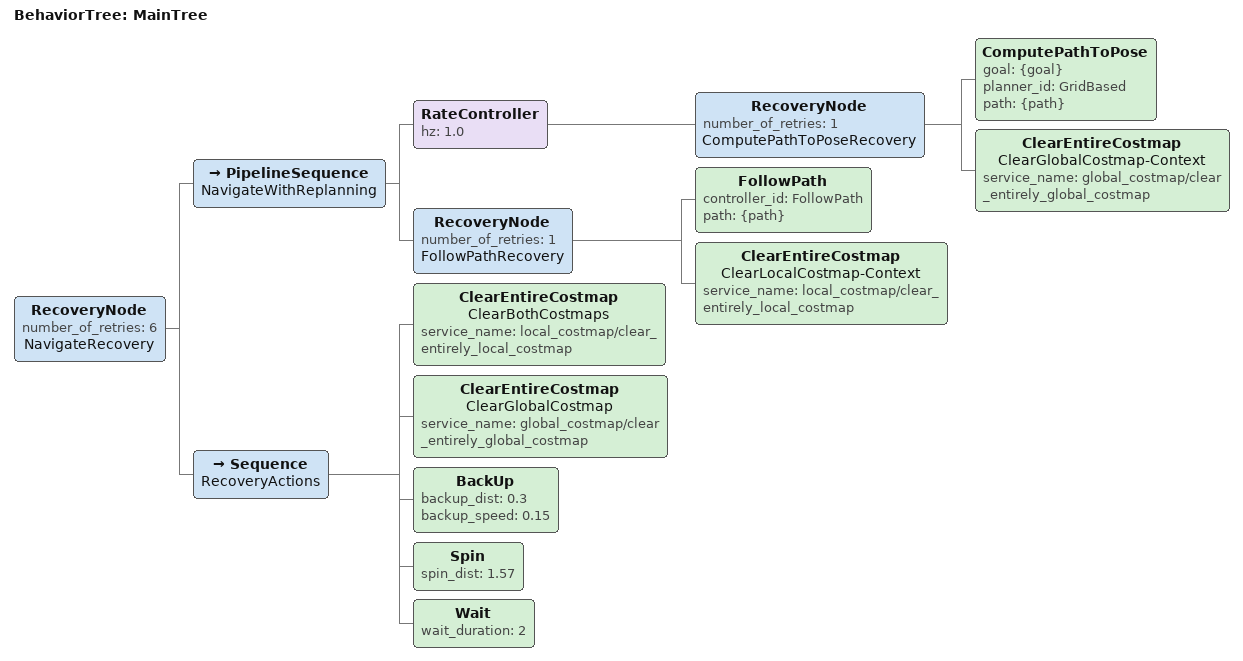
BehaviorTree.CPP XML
<?xml version="1.0" encoding="UTF-8"?>
<root BTCPP_format="4">
  <BehaviorTree ID="MainTree">
    <RecoveryNode number_of_retries="6" name="NavigateRecovery">
      <PipelineSequence name="NavigateWithReplanning">

        <RateController hz="1.0">
          <RecoveryNode number_of_retries="1" name="ComputePathToPoseRecovery">
            <ComputePathToPose goal="{goal}" planner_id="GridBased" path="{path}"/>
            <ClearEntireCostmap name="ClearGlobalCostmap-Context" service_name="global_costmap/clear_entirely_global_costmap"/>
          </RecoveryNode>
        </RateController>

        <RecoveryNode number_of_retries="1" name="FollowPathRecovery">
          <FollowPath controller_id="FollowPath" path="{path}"/>
          <ClearEntireCostmap name="ClearLocalCostmap-Context" service_name="local_costmap/clear_entirely_local_costmap"/>
        </RecoveryNode>

      </PipelineSequence>

      <Sequence name="RecoveryActions">
        <ClearEntireCostmap name="ClearBothCostmaps" service_name="local_costmap/clear_entirely_local_costmap"/>
        <ClearEntireCostmap name="ClearGlobalCostmap" service_name="global_costmap/clear_entirely_global_costmap"/>
        <BackUp backup_dist="0.3" backup_speed="0.15"/>
        <Spin spin_dist="1.57"/>
        <Wait wait_duration="2"/>
      </Sequence>
    </RecoveryNode>
  </BehaviorTree>
</root>
